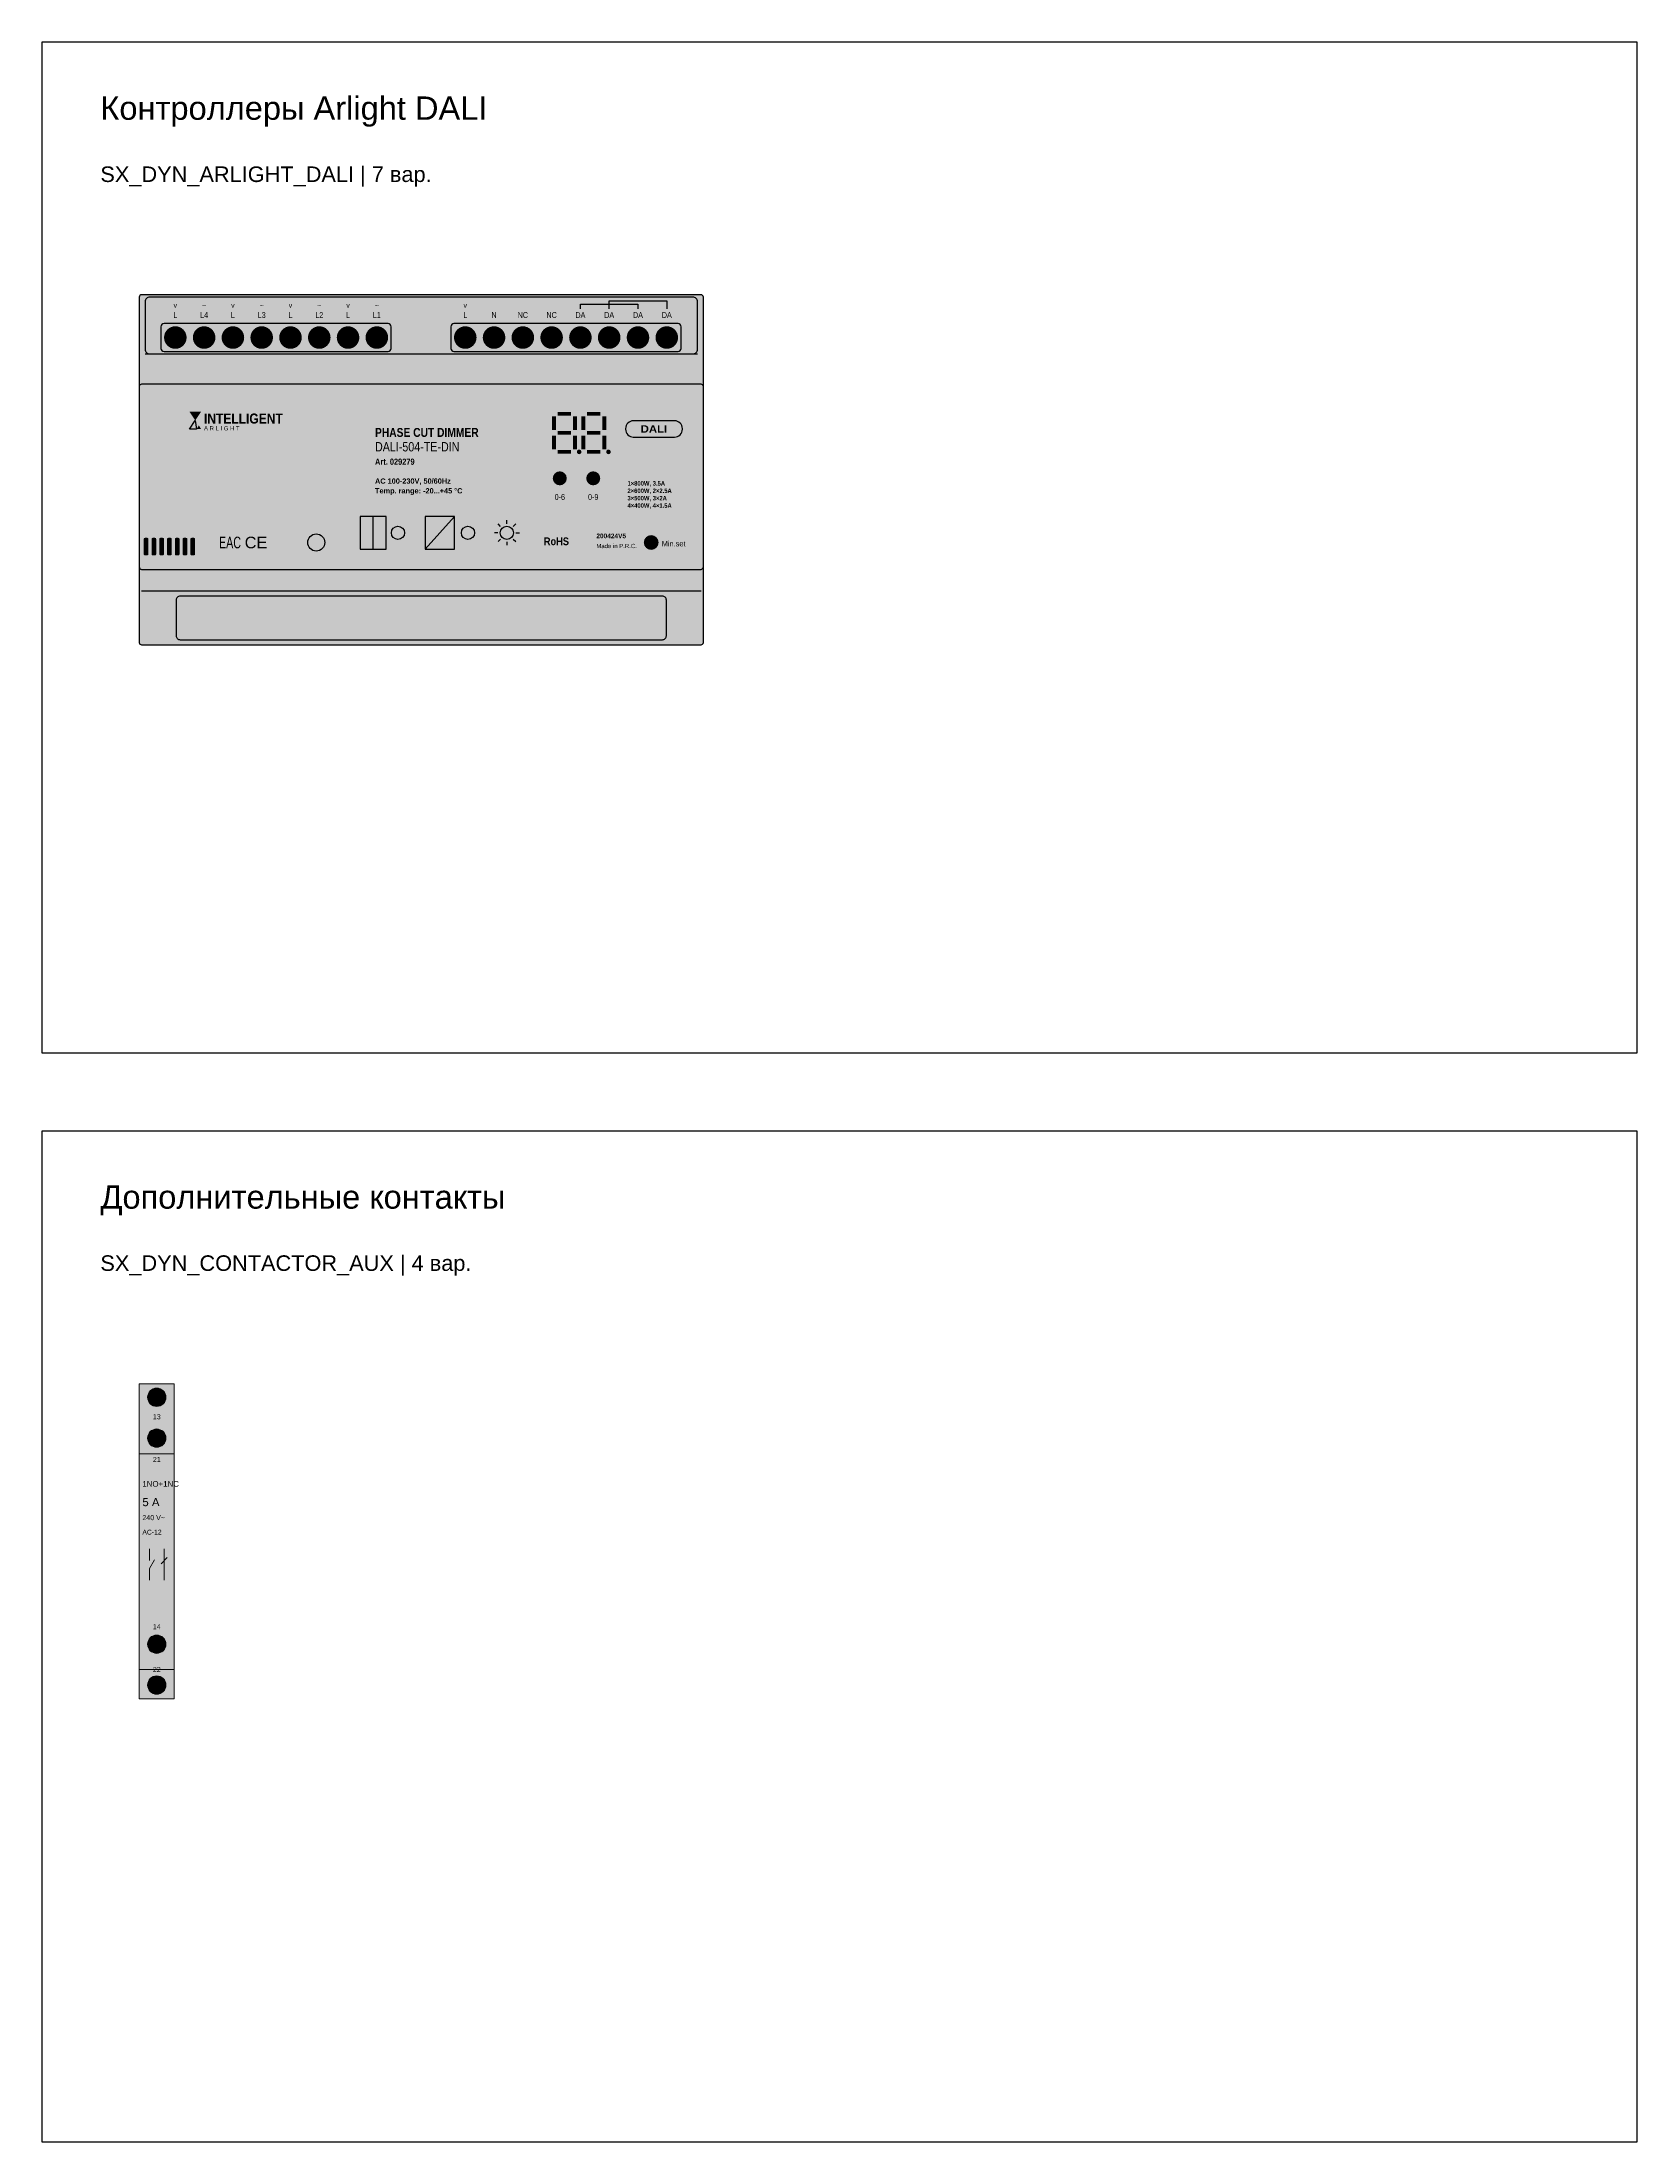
# Model space of a CAD drawing. Header units: millimetres. Extents: x 27500 to 33280, y -10980 to 420.
# Drawn here: x 28790 to 29200, y -1080 to -540 of the extents above; entities that cross this region are included whole.
import ezdxf
from ezdxf.enums import TextEntityAlignment as Align

# ---------------------------------------------------------------- set-up
doc = ezdxf.new("R2010")
doc.units = ezdxf.units.MM
for name, color, linetype, lineweight, true_color in [('CT_BODY', 7, 'Continuous', 5, 0xf1f1e9), ('CT_DETAIL', 7, 'Continuous', 5, 0x34393c), ('CT_SLOT', 7, 'Continuous', 5, 0x666e73), ('CT_TERMINAL', 7, 'Continuous', 5, 0xb1b6bb)]:
    doc.layers.add(name, color=color, linetype=linetype, lineweight=lineweight, true_color=true_color)
doc.layers.add('LAYOUT_PARAMETERS', color=7, linetype='Continuous', plot=False)
doc.styles.add('AL_Arial', font='arial.ttf')
doc.styles.add('AL_ArialBd', font='arialbd.ttf')
doc.styles.add('AL_ArialN', font='ARIALN.TTF')
doc.styles.add('LAYOUT_CONTACTOR_ARIAL', font='arial.ttf')
doc.styles.get("Standard").update_dxf_attribs({"font": 'arial.ttf'})
doc.styles.add('SX_DYNAMIC_ARIAL', font='arial.ttf')

# ---------------------------------------------------------------- blocks, each defined once
blk = doc.blocks.new('SX_DYN_ARLIGHT_DALI_G001')
at = {"true_color": 0xe2e2e0}
blk.add_hatch(color=254, dxfattribs=at).paths.add_polyline_path([(0.6, -45), (144.4, -45, 0.414214), (145, -44.4), (145, 44.4, 0.414214), (144.4, 45), (0.6, 45, 0.414214), (0, 44.4), (0, -44.4, 0.414214)])
at = {"true_color": 0xe8e8e6}
blk.add_hatch(color=254, dxfattribs=at).paths.add_polyline_path([(2.7, 29.8), (142.3, 29.8, 0.414214), (143.5, 31), (143.5, 43.2, 0.414214), (142.3, 44.4), (2.7, 44.4, 0.414214), (1.5, 43.2), (1.5, 31, 0.414214)])
at = {"true_color": 0x70ba7c}
for points in [[(6.37, 30.4), (63.97, 30.4, 0.414214), (64.77, 31.2), (64.77, 36.8, 0.414214), (63.97, 37.6), (6.37, 37.6, 0.414214), (5.57, 36.8), (5.57, 31.2, 0.414214)], [(80.9, 30.4), (138.5, 30.4, 0.414214), (139.3, 31.2), (139.3, 36.8, 0.414214), (138.5, 37.6), (80.9, 37.6, 0.414214), (80.1, 36.8), (80.1, 31.2, 0.414214)]]:
    blk.add_hatch(color=103, dxfattribs=at).paths.add_polyline_path(points)
at = {"true_color": 0x40804e}
h = blk.add_hatch(color=107, dxfattribs=at)
edge = h.paths.add_edge_path()
edge.add_arc((9.27, 34), 2.9, 0, 360)
at = {"true_color": 0x96b09c}
h = blk.add_hatch(color=253, dxfattribs=at)
edge = h.paths.add_edge_path()
edge.add_arc((9.27, 34), 2.15, 0, 360)
at = {"true_color": 0x40804e}
h = blk.add_hatch(color=107, dxfattribs=at)
edge = h.paths.add_edge_path()
edge.add_arc((16.67, 34), 2.9, 0, 360)
at = {"true_color": 0x96b09c}
h = blk.add_hatch(color=253, dxfattribs=at)
edge = h.paths.add_edge_path()
edge.add_arc((16.67, 34), 2.15, 0, 360)
at = {"true_color": 0x40804e}
h = blk.add_hatch(color=107, dxfattribs=at)
edge = h.paths.add_edge_path()
edge.add_arc((24.07, 34), 2.9, 0, 360)
at = {"true_color": 0x96b09c}
h = blk.add_hatch(color=253, dxfattribs=at)
edge = h.paths.add_edge_path()
edge.add_arc((24.07, 34), 2.15, 0, 360)
at = {"true_color": 0x40804e}
h = blk.add_hatch(color=107, dxfattribs=at)
edge = h.paths.add_edge_path()
edge.add_arc((31.47, 34), 2.9, 0, 360)
at = {"true_color": 0x96b09c}
h = blk.add_hatch(color=253, dxfattribs=at)
edge = h.paths.add_edge_path()
edge.add_arc((31.47, 34), 2.15, 0, 360)
at = {"true_color": 0x40804e}
h = blk.add_hatch(color=107, dxfattribs=at)
edge = h.paths.add_edge_path()
edge.add_arc((38.87, 34), 2.9, 0, 360)
at = {"true_color": 0x96b09c}
h = blk.add_hatch(color=253, dxfattribs=at)
edge = h.paths.add_edge_path()
edge.add_arc((38.87, 34), 2.15, 0, 360)
at = {"true_color": 0x40804e}
h = blk.add_hatch(color=107, dxfattribs=at)
edge = h.paths.add_edge_path()
edge.add_arc((46.27, 34), 2.9, 0, 360)
at = {"true_color": 0x96b09c}
h = blk.add_hatch(color=253, dxfattribs=at)
edge = h.paths.add_edge_path()
edge.add_arc((46.27, 34), 2.15, 0, 360)
at = {"true_color": 0x40804e}
h = blk.add_hatch(color=107, dxfattribs=at)
edge = h.paths.add_edge_path()
edge.add_arc((53.67, 34), 2.9, 0, 360)
at = {"true_color": 0x96b09c}
h = blk.add_hatch(color=253, dxfattribs=at)
edge = h.paths.add_edge_path()
edge.add_arc((53.67, 34), 2.15, 0, 360)
at = {"true_color": 0x40804e}
h = blk.add_hatch(color=107, dxfattribs=at)
edge = h.paths.add_edge_path()
edge.add_arc((61.07, 34), 2.9, 0, 360)
at = {"true_color": 0x96b09c}
h = blk.add_hatch(color=253, dxfattribs=at)
edge = h.paths.add_edge_path()
edge.add_arc((61.07, 34), 2.15, 0, 360)
at = {"true_color": 0x40804e}
h = blk.add_hatch(color=107, dxfattribs=at)
edge = h.paths.add_edge_path()
edge.add_arc((83.8, 34), 2.9, 0, 360)
at = {"true_color": 0x96b09c}
h = blk.add_hatch(color=253, dxfattribs=at)
edge = h.paths.add_edge_path()
edge.add_arc((83.8, 34), 2.15, 0, 360)
at = {"true_color": 0x40804e}
h = blk.add_hatch(color=107, dxfattribs=at)
edge = h.paths.add_edge_path()
edge.add_arc((91.2, 34), 2.9, 0, 360)
at = {"true_color": 0x96b09c}
h = blk.add_hatch(color=253, dxfattribs=at)
edge = h.paths.add_edge_path()
edge.add_arc((91.2, 34), 2.15, 0, 360)
at = {"true_color": 0x40804e}
h = blk.add_hatch(color=107, dxfattribs=at)
edge = h.paths.add_edge_path()
edge.add_arc((98.6, 34), 2.9, 0, 360)
at = {"true_color": 0x96b09c}
h = blk.add_hatch(color=253, dxfattribs=at)
edge = h.paths.add_edge_path()
edge.add_arc((98.6, 34), 2.15, 0, 360)
at = {"true_color": 0x40804e}
h = blk.add_hatch(color=107, dxfattribs=at)
edge = h.paths.add_edge_path()
edge.add_arc((106, 34), 2.9, 0, 360)
at = {"true_color": 0x96b09c}
h = blk.add_hatch(color=253, dxfattribs=at)
edge = h.paths.add_edge_path()
edge.add_arc((106, 34), 2.15, 0, 360)
at = {"true_color": 0x40804e}
h = blk.add_hatch(color=107, dxfattribs=at)
edge = h.paths.add_edge_path()
edge.add_arc((113.4, 34), 2.9, 0, 360)
at = {"true_color": 0x96b09c}
h = blk.add_hatch(color=253, dxfattribs=at)
edge = h.paths.add_edge_path()
edge.add_arc((113.4, 34), 2.15, 0, 360)
at = {"true_color": 0x40804e}
h = blk.add_hatch(color=107, dxfattribs=at)
edge = h.paths.add_edge_path()
edge.add_arc((120.8, 34), 2.9, 0, 360)
at = {"true_color": 0x96b09c}
h = blk.add_hatch(color=253, dxfattribs=at)
edge = h.paths.add_edge_path()
edge.add_arc((120.8, 34), 2.15, 0, 360)
at = {"true_color": 0x40804e}
h = blk.add_hatch(color=107, dxfattribs=at)
edge = h.paths.add_edge_path()
edge.add_arc((128.2, 34), 2.9, 0, 360)
at = {"true_color": 0x96b09c}
h = blk.add_hatch(color=253, dxfattribs=at)
edge = h.paths.add_edge_path()
edge.add_arc((128.2, 34), 2.15, 0, 360)
at = {"true_color": 0x40804e}
h = blk.add_hatch(color=107, dxfattribs=at)
edge = h.paths.add_edge_path()
edge.add_arc((135.6, 34), 2.9, 0, 360)
at = {"true_color": 0x96b09c}
h = blk.add_hatch(color=253, dxfattribs=at)
edge = h.paths.add_edge_path()
edge.add_arc((135.6, 34), 2.15, 0, 360)
at = {"true_color": 0xf0f0ee}
blk.add_hatch(color=7, dxfattribs=at).paths.add_polyline_path([(0.6, -25.6), (144.4, -25.6, 0.414214), (145, -25), (145, 21.4, 0.414214), (144.4, 22), (0.6, 22, 0.414214), (0, 21.4), (0, -25, 0.414214)])
at = {"true_color": 0x18181a}
blk.add_hatch(color=250, dxfattribs=at).paths.add_polyline_path([(104.8, 2.1), (120.5, 2.1), (120.5, 18), (104.8, 18)])
at = {"true_color": 0x646466}
blk.add_hatch(color=251, dxfattribs=at).paths.add_polyline_path([(12.9, 14.94), (15.89, 14.94), (14.39, 12.7)])
at = {"true_color": 0xe2282e}
blk.add_hatch(color=242, dxfattribs=at).paths.add_polyline_path([(14.75, 10.46), (15.89, 10.46), (15.32, 11.41)])
at = {"true_color": 0xe82824}
for points in [[(106.11, 10.19), (107.09, 10.19), (107.09, 13.71), (106.11, 13.71)], [(107.58, 13.91), (111.01, 13.91), (111.01, 14.89), (107.58, 14.89)], [(111.5, 10.19), (112.48, 10.19), (112.48, 13.71), (111.5, 13.71)], [(113.66, 10.19), (114.64, 10.19), (114.64, 13.71), (113.66, 13.71)], [(115.13, 13.91), (118.56, 13.91), (118.56, 14.89), (115.13, 14.89)], [(119.05, 10.19), (120.03, 10.19), (120.03, 13.71), (119.05, 13.71)], [(106.11, 5.29), (107.09, 5.29), (107.09, 8.81), (106.11, 8.81)], [(107.58, 9.01), (111.01, 9.01), (111.01, 9.99), (107.58, 9.99)], [(111.5, 5.29), (112.48, 5.29), (112.48, 8.81), (111.5, 8.81)], [(113.66, 5.29), (114.64, 5.29), (114.64, 8.81), (113.66, 8.81)], [(115.13, 9.01), (118.56, 9.01), (118.56, 9.99), (115.13, 9.99)], [(119.05, 5.29), (120.03, 5.29), (120.03, 8.81), (119.05, 8.81)], [(107.58, 4.11), (111.01, 4.11), (111.01, 5.09), (107.58, 5.09)], [(115.13, 4.11), (118.56, 4.11), (118.56, 5.09), (115.13, 5.09)]]:
    blk.add_hatch(color=22, dxfattribs=at).paths.add_polyline_path(points)
h = blk.add_hatch(color=22, dxfattribs=at)
edge = h.paths.add_edge_path()
edge.add_arc((113.07, 4.6), 0.588, 0, 360)
h = blk.add_hatch(color=22, dxfattribs=at)
edge = h.paths.add_edge_path()
edge.add_arc((120.61, 4.6), 0.588, 0, 360)
at = {"true_color": 0x242426}
h = blk.add_hatch(color=250, dxfattribs=at)
edge = h.paths.add_edge_path()
edge.add_arc((108.1, -2.2), 1.8, 0, 360)
h = blk.add_hatch(color=250, dxfattribs=at)
edge = h.paths.add_edge_path()
edge.add_arc((116.7, -2.2), 1.8, 0, 360)
at = {"true_color": 0xcececc}
for points in [[(1.45, -22), (2.05, -22, 0.414214), (2.35, -21.7), (2.35, -17.8, 0.414214), (2.05, -17.5), (1.45, -17.5, 0.414214), (1.15, -17.8), (1.15, -21.7, 0.414214)], [(3.45, -22), (4.05, -22, 0.414214), (4.35, -21.7), (4.35, -17.8, 0.414214), (4.05, -17.5), (3.45, -17.5, 0.414214), (3.15, -17.8), (3.15, -21.7, 0.414214)], [(5.45, -22), (6.05, -22, 0.414214), (6.35, -21.7), (6.35, -17.8, 0.414214), (6.05, -17.5), (5.45, -17.5, 0.414214), (5.15, -17.8), (5.15, -21.7, 0.414214)], [(7.45, -22), (8.05, -22, 0.414214), (8.35, -21.7), (8.35, -17.8, 0.414214), (8.05, -17.5), (7.45, -17.5, 0.414214), (7.15, -17.8), (7.15, -21.7, 0.414214)], [(9.45, -22), (10.05, -22, 0.414214), (10.35, -21.7), (10.35, -17.8, 0.414214), (10.05, -17.5), (9.45, -17.5, 0.414214), (9.15, -17.8), (9.15, -21.7, 0.414214)], [(11.45, -22), (12.05, -22, 0.414214), (12.35, -21.7), (12.35, -17.8, 0.414214), (12.05, -17.5), (11.45, -17.5, 0.414214), (11.15, -17.8), (11.15, -21.7, 0.414214)], [(13.45, -22), (14.05, -22, 0.414214), (14.35, -21.7), (14.35, -17.8, 0.414214), (14.05, -17.5), (13.45, -17.5, 0.414214), (13.15, -17.8), (13.15, -21.7, 0.414214)]]:
    blk.add_hatch(color=254, dxfattribs=at).paths.add_polyline_path(points)
at = {"true_color": 0x242426}
h = blk.add_hatch(color=250, dxfattribs=at)
edge = h.paths.add_edge_path()
edge.add_arc((131.6, -18.7), 1.9, 0, 360)
at = {"true_color": 0xe6e6e4}
blk.add_hatch(color=254, dxfattribs=at).paths.add_polyline_path([(10.5, -43.7), (134.5, -43.7, 0.414214), (135.5, -42.7), (135.5, -33.5, 0.414214), (134.5, -32.5), (10.5, -32.5, 0.414214), (9.5, -33.5), (9.5, -42.7, 0.414214)])
at = {"color": 129, "true_color": 0x3c5042}
for p, q in [((7.82, 34), (10.72, 34)), ((9.27, 32.55), (9.27, 35.45)), ((15.22, 34), (18.12, 34)), ((16.67, 32.55), (16.67, 35.45)), ((22.62, 34), (25.52, 34)), ((24.07, 32.55), (24.07, 35.45)), ((30.02, 34), (32.92, 34)), ((31.47, 32.55), (31.47, 35.45)), ((37.42, 34), (40.32, 34)), ((38.87, 32.55), (38.87, 35.45)), ((44.82, 34), (47.72, 34)), ((46.27, 32.55), (46.27, 35.45)), ((52.22, 34), (55.12, 34)), ((53.67, 32.55), (53.67, 35.45)), ((59.62, 34), (62.52, 34)), ((61.07, 32.55), (61.07, 35.45)), ((82.35, 34), (85.25, 34)), ((83.8, 32.55), (83.8, 35.45)), ((89.75, 34), (92.65, 34)), ((91.2, 32.55), (91.2, 35.45)), ((97.15, 34), (100.05, 34)), ((98.6, 32.55), (98.6, 35.45)), ((104.55, 34), (107.45, 34)), ((106, 32.55), (106, 35.45)), ((111.95, 34), (114.85, 34)), ((113.4, 32.55), (113.4, 35.45)), ((119.35, 34), (122.25, 34)), ((120.8, 32.55), (120.8, 35.45)), ((126.75, 34), (129.65, 34)), ((128.2, 32.55), (128.2, 35.45)), ((134.15, 34), (137.05, 34)), ((135.6, 32.55), (135.6, 35.45))]:
    blk.add_line(p, q, dxfattribs=at)
at = {"color": 253, "true_color": 0xb4b4b3}
for p, q in [((1.5, 29.8), (143.5, 29.8)), ((0.6, -31.1), (144.4, -31.1))]:
    blk.add_line(p, q, dxfattribs=at)
at = {"color": 252, "true_color": 0x828284}
for p, q in [((60.1, -20.4), (60.1, -12)), ((73.5, -20.4), (81, -12)), ((92.2, -16.2), (91.3, -16.2)), ((92.87, -14.57), (92.24, -13.94)), ((94.5, -13.9), (94.5, -13)), ((96.13, -14.57), (96.76, -13.94)), ((96.8, -16.2), (97.7, -16.2)), ((92.87, -17.83), (92.24, -18.46)), ((94.5, -18.5), (94.5, -19.4)), ((96.13, -17.83), (96.76, -18.46))]:
    blk.add_line(p, q, dxfattribs=at)
blk.add_lwpolyline([(0.6, -45), (144.4, -45, 0.414214), (145, -44.4), (145, 44.4, 0.414214), (144.4, 45), (0.6, 45, 0.414214), (0, 44.4), (0, -44.4, 0.414214)], format="xyb", close=True)
at = {"color": 253, "true_color": 0xb4b4b3}
for points in [[(2.7, 29.8), (142.3, 29.8, 0.414214), (143.5, 31), (143.5, 43.2, 0.414214), (142.3, 44.4), (2.7, 44.4, 0.414214), (1.5, 43.2), (1.5, 31, 0.414214)], [(0.6, -25.6), (144.4, -25.6, 0.414214), (145, -25), (145, 21.4, 0.414214), (144.4, 22), (0.6, 22, 0.414214), (0, 21.4), (0, -25, 0.414214)]]:
    blk.add_lwpolyline(points, format="xyb", close=True, dxfattribs=at)
at = {"color": 250, "true_color": 0x363638}
for points in [[(120.8, 41.4), (120.8, 43.4), (135.6, 43.4), (135.6, 41.4)], [(113.4, 41.4), (113.4, 42.6), (128.2, 42.6), (128.2, 41.4)]]:
    blk.add_lwpolyline(points, dxfattribs=at)
at = {"color": 107, "true_color": 0x3c824c}
for points in [[(6.37, 30.4), (63.97, 30.4, 0.414214), (64.77, 31.2), (64.77, 36.8, 0.414214), (63.97, 37.6), (6.37, 37.6, 0.414214), (5.57, 36.8), (5.57, 31.2, 0.414214)], [(80.9, 30.4), (138.5, 30.4, 0.414214), (139.3, 31.2), (139.3, 36.8, 0.414214), (138.5, 37.6), (80.9, 37.6, 0.414214), (80.1, 36.8), (80.1, 31.2, 0.414214)]]:
    blk.add_lwpolyline(points, format="xyb", close=True, dxfattribs=at)
at = {"color": 251, "true_color": 0x646466}
blk.add_lwpolyline([(12.9, 10.46), (14.39, 12.7), (14.75, 10.46)], close=True, dxfattribs=at)
at = {"color": 250, "true_color": 0x363638}
blk.add_lwpolyline([(127, 8.4), (137.6, 8.4, 0.414214), (139.6, 10.4), (139.6, 10.6, 0.414214), (137.6, 12.6), (127, 12.6, 0.414214), (125, 10.6), (125, 10.4, 0.414214)], format="xyb", close=True, dxfattribs=at)
at = {"color": 252, "true_color": 0x828284}
for points in [[(56.8, -20.4), (63.5, -20.4), (63.5, -12), (56.8, -12)], [(73.5, -20.4), (81, -20.4), (81, -12), (73.5, -12)]]:
    blk.add_lwpolyline(points, close=True, dxfattribs=at)
at = {"color": 9, "true_color": 0xc2c2c0}
blk.add_lwpolyline([(10.5, -43.7), (134.5, -43.7, 0.414214), (135.5, -42.7), (135.5, -33.5, 0.414214), (134.5, -32.5), (10.5, -32.5, 0.414214), (9.5, -33.5), (9.5, -42.7, 0.414214)], format="xyb", close=True, dxfattribs=at)
at = {"color": 252, "true_color": 0x828284}
for centre in [(66.5, -16.2), (84.5, -16.2), (94.5, -16.2)]:
    blk.add_circle(centre, 1.7, dxfattribs=at)
at = {"color": 8, "true_color": 0x6e6e70}
blk.add_circle((45.5, -18.7), 2.2, dxfattribs=at)
at = {"color": 250, "true_color": 0x363638}
for s, height, style, width, p in [('v', 1.3, 'AL_Arial', 0.9, (9.27, 42.3)), ('L', 1.5, 'AL_Arial', 0.85, (9.27, 39.8)), ('L4', 1.5, 'AL_Arial', 0.85, (16.67, 39.8)), ('~', 1.3, 'AL_Arial', 0.9, (16.67, 42.3)), ('v', 1.3, 'AL_Arial', 0.9, (24.07, 42.3)), ('L', 1.5, 'AL_Arial', 0.85, (24.07, 39.8)), ('L3', 1.5, 'AL_Arial', 0.85, (31.47, 39.8)), ('~', 1.3, 'AL_Arial', 0.9, (31.47, 42.3)), ('v', 1.3, 'AL_Arial', 0.9, (38.87, 42.3)), ('L', 1.5, 'AL_Arial', 0.85, (38.87, 39.8)), ('L2', 1.5, 'AL_Arial', 0.85, (46.27, 39.8)), ('~', 1.3, 'AL_Arial', 0.9, (46.27, 42.3)), ('v', 1.3, 'AL_Arial', 0.9, (53.67, 42.3)), ('L', 1.5, 'AL_Arial', 0.85, (53.67, 39.8)), ('L1', 1.5, 'AL_Arial', 0.85, (61.07, 39.8)), ('~', 1.3, 'AL_Arial', 0.9, (61.07, 42.3)), ('v', 1.3, 'AL_Arial', 0.9, (83.8, 42.3)), ('L', 1.5, 'AL_Arial', 0.85, (83.8, 39.8)), ('N', 1.5, 'AL_Arial', 0.85, (91.2, 39.8)), ('NC', 1.5, 'AL_Arial', 0.85, (98.6, 39.8)), ('NC', 1.5, 'AL_Arial', 0.85, (106, 39.8)), ('DA', 1.5, 'AL_Arial', 0.85, (113.4, 39.8)), ('DA', 1.5, 'AL_Arial', 0.85, (120.8, 39.8)), ('DA', 1.5, 'AL_Arial', 0.85, (128.2, 39.8)), ('DA', 1.5, 'AL_Arial', 0.85, (135.6, 39.8)), ('DALI', 1.9, 'AL_ArialBd', 1.1, (132.3, 10.5)), ('0-6', 1.5, 'AL_Arial', 0.85, (108.1, -7)), ('0-9', 1.5, 'AL_Arial', 0.85, (116.7, -7))]:
    blk.add_text(s, height=height, dxfattribs=dict(at, style=style, width=width)).set_placement(p, align=Align.MIDDLE_CENTER)
at = {"color": 251, "true_color": 0x646466, "style": 'AL_Arial'}
blk.add_text('A R L I G H T', height=1.092, dxfattribs=at).set_placement((16.64, 10.67), align=Align.MIDDLE_LEFT)
at = {"color": 251, "true_color": 0x646466, "style": 'AL_ArialBd', "width": 0.85}
blk.add_text('INTELLIGENT', height=2.6, dxfattribs=at).set_placement((16.64, 13.17), align=Align.MIDDLE_LEFT)
at = {"color": 250, "true_color": 0x363638}
for s, height, style, width, p in [('PHASE CUT DIMMER', 2.3, 'AL_ArialBd', 0.82, (60.6, 9.6)), ('DALI-504-TE-DIN', 2.4, 'AL_Arial', 0.82, (60.6, 5.92)), ('Art. 029279', 1.6, 'AL_ArialBd', 0.82, (60.6, 2.08)), ('Temp. range: -20...+45 °C', 1.35, 'AL_ArialBd', 0.8, (60.6, -5.4)), ('AC 100-230V, 50/60Hz', 1.35, 'AL_ArialBd', 0.8, (60.6, -2.9)), ('2×600W, 2×2.5A', 1.15, 'AL_ArialBd', 0.75, (125.5, -5.4)), ('1×800W, 3.5A', 1.15, 'AL_ArialBd', 0.75, (125.5, -3.5)), ('4×400W, 4×1.5A', 1.15, 'AL_ArialBd', 0.75, (125.5, -9.2)), ('3×500W, 3×2A', 1.15, 'AL_ArialBd', 0.75, (125.5, -7.3)), ('RoHS', 2, 'AL_ArialBd', 0.85, (104, -18.4)), ('200424V5', 1.2, 'AL_ArialBd', 0.8, (117.5, -17)), ('Made in P.R.C.', 1.1, 'AL_Arial', 0.8, (117.5, -19.6)), ('Min.set', 1.4, 'AL_Arial', 0.85, (134.3, -19))]:
    blk.add_text(s, height=height, dxfattribs=dict(at, style=style, width=width)).set_placement(p, align=Align.MIDDLE_LEFT)
at = {"color": 8, "true_color": 0x6e6e70, "style": 'AL_ArialN', "width": 0.8}
blk.add_text('EAC', height=3, dxfattribs=at).set_placement((20.5, -18.7), align=Align.MIDDLE_LEFT)
at = {"color": 8, "true_color": 0x6e6e70, "style": 'AL_Arial'}
blk.add_text('CE', height=3, dxfattribs=at).set_placement((27.1, -18.7), align=Align.MIDDLE_LEFT)
blk = doc.blocks.new('*U484')
blk.add_blockref('SX_DYN_ARLIGHT_DALI_G001', (0, 0))
at = {"flags": 1}
for tag in ['WIDTH_MM', 'SOURCE_BLOCK', 'MODEL', 'HEIGHT_MM']:
    blk.add_attdef(tag, (0, 0), '', height=1, dxfattribs=at)
blk = doc.blocks.new('SX_DYN_CONTACTOR_AUX_G001')
at = {"layer": 'CT_BODY'}
blk.add_hatch(color=256, dxfattribs=at).paths.add_polyline_path([(0, -40.5), (9, -40.5), (9, 40.5), (0, 40.5)])
at = {"layer": 'CT_SLOT'}
h = blk.add_hatch(color=256, dxfattribs=at)
edge = h.paths.add_edge_path()
edge.add_arc((4.5, 37), 2.35, 0, 360)
h = blk.add_hatch(color=256, dxfattribs=at)
edge = h.paths.add_edge_path()
edge.add_arc((4.5, 26.5), 2.35, 0, 360)
h = blk.add_hatch(color=256, dxfattribs=at)
edge = h.paths.add_edge_path()
edge.add_arc((4.5, -26.5), 2.35, 0, 360)
h = blk.add_hatch(color=256, dxfattribs=at)
edge = h.paths.add_edge_path()
edge.add_arc((4.5, -37), 2.35, 0, 360)
at = {"layer": 'CT_TERMINAL'}
h = blk.add_hatch(color=256, dxfattribs=at)
edge = h.paths.add_edge_path()
edge.add_arc((4.5, 37), 1.9, 0, 360)
h = blk.add_hatch(color=256, dxfattribs=at)
edge = h.paths.add_edge_path()
edge.add_arc((4.5, 26.5), 1.9, 0, 360)
h = blk.add_hatch(color=256, dxfattribs=at)
edge = h.paths.add_edge_path()
edge.add_arc((4.5, -26.5), 1.9, 0, 360)
h = blk.add_hatch(color=256, dxfattribs=at)
edge = h.paths.add_edge_path()
edge.add_arc((4.5, -37), 1.9, 0, 360)
at = {"layer": 'CT_DETAIL'}
for p, q in [((4.5, 35.48), (4.5, 38.52)), ((2.98, 37), (6.02, 37)), ((4.5, 24.98), (4.5, 28.02)), ((0, 22.5), (9, 22.5)), ((2.98, 26.5), (6.02, 26.5)), ((2.6, -2), (2.6, -5)), ((2.6, -7), (3.9, -4.8)), ((5.6, -5.8), (7.2, -4.2)), ((6.4, -2), (6.4, -5)), ((6.4, -7), (6.4, -5)), ((2.6, -10), (2.6, -7)), ((6.4, -10), (6.4, -7)), ((2.98, -26.5), (6.02, -26.5)), ((4.5, -28.02), (4.5, -24.98)), ((0, -33), (9, -33)), ((2.98, -37), (6.02, -37)), ((4.5, -38.52), (4.5, -35.48))]:
    blk.add_line(p, q, dxfattribs=at)
blk.add_lwpolyline([(0, -40.5), (9, -40.5), (9, 40.5), (0, 40.5)], close=True, dxfattribs=at)
for centre, radius in [((4.5, 37), 2.35), ((4.5, 37), 1.9), ((4.5, 26.5), 2.35), ((4.5, 26.5), 1.9), ((4.5, -26.5), 2.35), ((4.5, -26.5), 1.9), ((4.5, -37), 2.35), ((4.5, -37), 1.9)]:
    blk.add_circle(centre, radius, dxfattribs=at)
at = {"layer": 'CT_DETAIL', "style": 'LAYOUT_CONTACTOR_ARIAL'}
for s, p in [('13', (4.5, 32)), ('21', (4.5, 21)), ('14', (4.5, -22)), ('22', (4.5, -33))]:
    blk.add_text(s, height=1.3, dxfattribs=at).set_placement(p, align=Align.MIDDLE_CENTER)
blk.add_text('AC-12', height=1.25, dxfattribs=at).set_placement((0.8, 1.7))
blk = doc.blocks.new('*U491')
blk.add_blockref('SX_DYN_CONTACTOR_AUX_G001', (0, 0))
at = {"flags": 1}
for tag in ['SOURCE_BLOCK', 'MODEL']:
    blk.add_attdef(tag, (0, 0), '', height=1, dxfattribs=at)
at = {"layer": 'CT_DETAIL', "style": 'LAYOUT_CONTACTOR_ARIAL'}
for tag, p, height in [('AC12', (0.8, 9), 2.1), ('CONTACTS', (0.8, 14), 1.45), ('UE_V', (0.8, 5.4), 1.3)]:
    blk.add_attdef(tag, p, '', height=height, dxfattribs=at)
at = {"layer": 'LAYOUT_PARAMETERS', "style": 'LAYOUT_CONTACTOR_ARIAL', "flags": 1}
for tag in ['AC15', 'WIDTH_MM', 'COMPAT', 'UI_V', 'DC13', 'HEIGHT_MM', 'MOUNT', 'FAMILY', 'DEPTH_MM']:
    blk.add_attdef(tag, (0, 0), '', height=1.7, dxfattribs=at)

msp = doc.modelspace()

# ---------------------------------------------------------------- linework, layer by layer
at = {"color": 8}
for points in [[(28790, -540), (29200, -540), (29200, -800), (28790, -800)], [(28790, -820), (29200, -820), (29200, -1080), (28790, -1080)]]:
    msp.add_lwpolyline(points, close=True, dxfattribs=at)

# ---------------------------------------------------------------- block references
msp.add_blockref('*U484', (28815, -650))
msp.add_blockref('*U491', (28815, -925.5)).add_auto_attribs({'CONTACTS': '1NO+1NC', 'AC12': '5 A', 'UE_V': '240 V~'})

# ---------------------------------------------------------------- texts
at = {"color": 7, "style": 'SX_DYNAMIC_ARIAL'}
for s, height, p in [('Контроллеры Arlight DALI', 6, (28805, -560)), ('SX_DYN_ARLIGHT_DALI | 7 вар.', 4, (28805, -576)), ('Дополнительные контакты', 6, (28805, -840)), ('SX_DYN_CONTACTOR_AUX | 4 вар.', 4, (28805, -856))]:
    msp.add_text(s, height=height, dxfattribs=at).set_placement(p)

doc.saveas('drawing.dxf')
